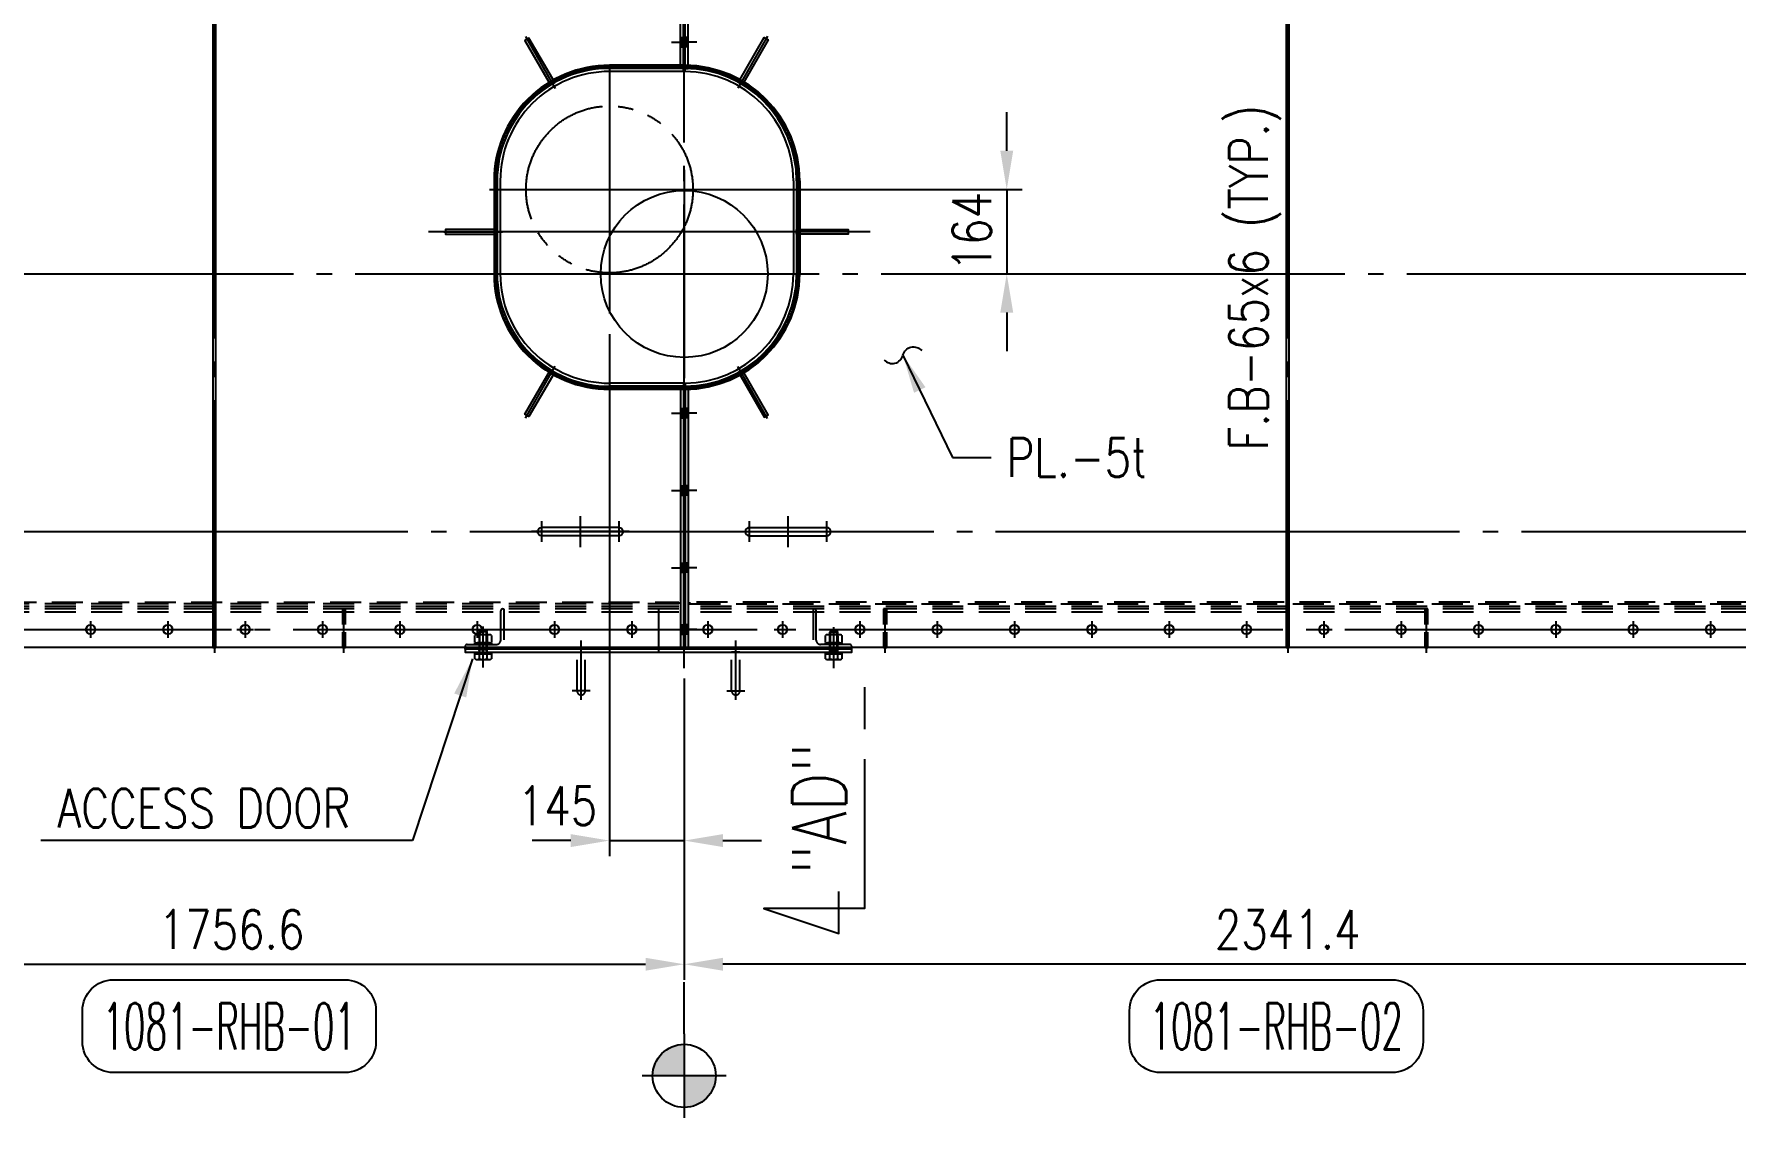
# Model space of a CAD drawing. Header units: millimetres. Extents: x 0 to 232280, y -26939 to 23794.
# Drawn here: x 7238 to 10540, y 12618 to 14722 of the extents above; entities that cross this region are included whole.
import ezdxf
from ezdxf.enums import TextEntityAlignment as Align

# ---------------------------------------------------------------- set-up
doc = ezdxf.new("R2010")
doc.units = ezdxf.units.MM
doc.header["$LTSCALE"] = 30
for name, pattern in [('JNK-CENTER', [34, 30, -1.5, 1, -1.5]), ('JNK-HIDDEN', [3, 2, -1]), ('JNK-PHANTOM', [15, 10, -1, 1, -1, 1, -1])]:
    doc.linetypes.add(name, pattern=pattern)
for name, color, linetype in [('CEN-R', 1, 'JNK-CENTER'), ('CON-C', 4, 'Continuous'), ('CON-G', 3, 'Continuous'), ('CON-W', 7, 'Continuous'), ('CON-Y', 2, 'Continuous'), ('conL-g', 3, 'Continuous'), ('Dim-W', 7, 'Continuous'), ('HID-Y', 2, 'JNK-HIDDEN'), ('MIS-B', 5, 'Continuous'), ('PHA-M', 6, 'JNK-PHANTOM'), ('RET PL', 2, 'Continuous'), ('STL-OBJT', 7, 'Continuous'), ('TXT-Y', 2, 'Continuous')]:
    doc.layers.add(name, color=color, linetype=linetype)
doc.styles.add('SIMPLEX', font='simplex.shx', dxfattribs={"width": 0.8})
doc.dimstyles.new('DIM30', dxfattribs={"dimscale": 30, "dimtxt": 2.5, "dimasz": 2.5, "dimexe": 1, "dimexo": 1, "dimgap": 1, "dimtad": 1, "dimdec": 0, "dimdsep": 46, "dimtxsty": 'SIMPLEX', "dimcen": 0, "dimclrd": 7, "dimclre": 7, "dimclrt": 2, "dimadec": 1, "dimazin": 2, "dimtfac": 1, "dimtdec": 0, "dimtix": 1, "dimtmove": 2, "dimatfit": 0, "dimfxl": 1, "dimtolj": 1, "dimtzin": 0, "dimarcsym": 0})
doc.dimstyles.new('DIM30_15', dxfattribs={"dimscale": 30, "dimtxt": 2.5, "dimasz": 2.5, "dimexe": 1, "dimexo": 1, "dimgap": 1, "dimtad": 1, "dimdec": 0, "dimlfac": 0.5, "dimdsep": 46, "dimtxsty": 'SIMPLEX', "dimcen": 0, "dimclrd": 7, "dimclre": 7, "dimclrt": 2, "dimadec": 1, "dimazin": 2, "dimtfac": 1, "dimtdec": 0, "dimtix": 1, "dimtmove": 2, "dimatfit": 0, "dimfxl": 1, "dimtolj": 1, "dimtzin": 0, "dimarcsym": 0})

# ---------------------------------------------------------------- blocks, each defined once
blk = doc.blocks.new('A$C041A5C56')
at = {"layer": 'CEN-R'}
for p, q in [((0, 201.9499999988111), (0, -201.9499999988111)), ((-201.9499999988111, 0), (201.9499999988111, 0))]:
    blk.add_line(p, q, dxfattribs=at)
at = {"layer": 'CON-Y'}
blk.add_circle((0, 0), 161.9499999988111, dxfattribs=at)
blk = doc.blocks.new('FS-MARK')
h = blk.add_hatch(color=256)
edge = h.paths.add_edge_path()
edge.add_arc((0, 0), 1.75, 90, 180)
edge.add_line((-1.75, 0), (0, 0))
edge.add_line((0, 0), (0, 1.75))
h = blk.add_hatch(color=256)
edge = h.paths.add_edge_path()
edge.add_line((0, 0), (0, -1.75))
edge.add_arc((0, 0), 1.75, 270, 360)
edge.add_line((1.75, 0), (0, 0))
for p, q in [((0, 2.333333333333333), (0, -2.333333333333333)), ((2.333333333333333, 0), (-2.333333333333333, 0))]:
    blk.add_line(p, q)
blk.add_circle((0, 0), 1.75)
at = {"layer": 'CON-Y', "style": 'SIMPLEX', "width": 0.8}
blk.add_attdef('F.S.', (3.194782608695653, 0.9982608695652175), '', height=2.5, dxfattribs=at)
blk = doc.blocks.new('*D63')
at = {"layer": 'DEFPOINTS', "color": 0, "transparency": 16777216}
for p in [(6742.587602786847, 13531.33221490869), (8499.187612311198, 13491.33221490664), (8499.187612311198, 12916.7621069505)]:
    blk.add_point(p, dxfattribs=at)
at = {"layer": 'Dim-W', "color": 7, "lineweight": -2, "transparency": 16777216}
for p, q in [((6742.587602786847, 13501.33221490869), (6742.587602786847, 12954.26210695256)), ((8499.187612311198, 13461.33221490664), (8499.187612311198, 12886.7621069505)), ((6817.587602786847, 12916.7621069505), (8424.187612311198, 12916.7621069505))]:
    blk.add_line(p, q, dxfattribs=at)
at = {"layer": 'Dim-W', "color": 7, "transparency": 16777216}
for points in [[(6817.587602786847, 12929.2621069505), (6817.587602786847, 12904.2621069505), (6742.587602786847, 12916.7621069505)], [(8424.187612311198, 12929.2621069505), (8424.187612311198, 12904.2621069505), (8499.187612311198, 12916.7621069505)]]:
    blk.add_solid(points, dxfattribs=at)
at = {"layer": 'Dim-W', "color": 2, "transparency": 16777216, "insert": (7620.887607549023, 12984.2621069505), "char_height": 75, "attachment_point": 5, "style": 'SIMPLEX'}
blk.add_mtext('\\A1;1756.6', dxfattribs=at)
blk = doc.blocks.new('A$C25D030D1')
at = {"layer": 'CEN-R'}
for p, q in [((-2.323370105821932e-15, 240.9107295981708), (-2.323370105821932e-15, -240.9107295981707)), ((-232.6463999986304, 3.080860289726765e-14), (232.6463999986304, 2.246655289475338e-15))]:
    blk.add_line(p, q, dxfattribs=at)
at = {"layer": 'PHA-M'}
blk.add_circle((0, 0), 161.9499999988111, dxfattribs=at)
blk = doc.blocks.new('DUCT-TAG')
at = {"layer": 'CON-G'}
blk.add_lwpolyline([(-9.490000000000007, -1), (-9.489999999999979, 1, -0.414213562373095), (-7.489999999999979, 3), (7.489999999999982, 3, -0.414213562373095), (9.489999999999982, 1), (9.489999999999982, -1, -0.414213562373095), (7.489999999999982, -3), (-7.490000000000007, -3, -0.4142135623730971)], format="xyb", close=True, dxfattribs=at)
at = {"layer": 'CON-G', "style": 'SIMPLEX', "width": 1.246304347826088}
blk.add_attdef('NAME', text='', height=3, dxfattribs=at).set_placement((-8.190000000000007, -1.5), (8.19000000000001, -1.5), align=Align.FIT)
at = {"layer": 'CON-Y', "style": 'SIMPLEX'}
blk.add_attdef('ELEVATION', text='', height=2, dxfattribs=at).set_placement((-1.243449787580175e-14, -6.02), align=Align.CENTER)
blk = doc.blocks.new('SECMARK2')
at = {"layer": 'CON-C'}
blk.add_line((0, 0), (-2.71666666666666, 0), dxfattribs=at)
blk.add_lwpolyline([(-4.666666666666639, 0), (-14.31666666666667, 0), (-14.31666666666667, 6.509999999999973), (-15.93333333333333, 1.643333333333345), (-13.2333333333333, 1.643333333333345)], dxfattribs=at)
at = {"layer": 'CON-C', "style": 'SIMPLEX', "width": 0.8}
blk.add_attdef('TAG', (-12.98, 1.180000000000057), '', height=3.5, dxfattribs=at)
blk = doc.blocks.new('A$C15BF69BD')
at = {"layer": 'CON-W'}
h = blk.add_hatch(dxfattribs=at)
h.set_pattern_fill('ANSI31', color=256, angle=-180, style=0)
h.set_pattern_definition([(314.9999999999999, (-3274.999999998492, 3993.751076035085), (-2.245064030267288, -2.245064030267288), [])])
h.paths.add_polyline_path([(-299.9999999999854, -78.00000000000364), (-299.9999999999854, -75.00000000000364), (-374.9999999999854, -75.00000000000364), (-374.9999999999854, -78.00000000000364)])
h = blk.add_hatch(dxfattribs=at)
h.set_pattern_fill('ANSI31', color=256, angle=-180, style=0)
h.set_pattern_definition([(225, (3274.999999998519, 3993.751076035085), (2.245064030267287, -2.245064030267289), [])])
h.paths.add_polyline_path([(300.0000000000146, -78.00000000000364), (300.0000000000146, -75.00000000000364), (375.0000000000146, -75.00000000000364), (375.0000000000146, -78.00000000000364)])
at = {"layer": 'CEN-R'}
for p, q in [((0, 0), (0, -83.99999999997453)), ((-340.0000000000073, -113.6279968231647), (-340.0000000000073, -34.13445910210066)), ((-149.9999999999854, -176.4605144821435), (-149.9999999999854, -61.01078097748177)), ((150.0000000000455, -176.4605144821435), (150.0000000000455, -61.01078097748177)), ((340.0000591715689, -115.1179328649487), (340.0000591715689, -35.62439514388461)), ((-132.5394855178165, -158.9999999999745), (-167.4605144821544, -158.9999999999745)), ((132.5394855178765, -158.9999999999745), (167.4605144822144, -158.9999999999745))]:
    blk.add_line(p, q, dxfattribs=at)
at = {"layer": 'CON-G', "color": 7}
for points in [[(-348.0000000002765, -81.77128129208722), (-346.4000000002779, -78.99999999997453), (-346.4000000002779, -41.99999999967258)], [(-332.0000000002765, -81.77128129208722), (-333.6000000002787, -78.99999999997453), (-333.6000000002787, -41.99999999967258)], [(332.0000591712924, -83.26121733387117), (333.6000591712982, -80.48993604175848), (333.6000591712982, -43.48993604145653)], [(348.0000591712924, -83.26121733387117), (346.4000591712938, -80.48993604175848), (346.4000591712938, -43.48993604145653)]]:
    blk.add_lwpolyline(points, dxfattribs=at)
at = {"layer": 'CON-W'}
for p, q in [((-374.9999999999854, -78.00000000000364), (-374.9999999999854, -75.00000000000364)), ((-299.9999999999854, -78.00000000000364), (-299.9999999999854, -75.00000000000364)), ((300.0000000000146, -78.00000000000364), (300.0000000000146, -75.00000000000364)), ((375.0000000000146, -78.00000000000364), (375.0000000000146, -75.00000000000364))]:
    blk.add_line(p, q, dxfattribs=at)
at = {"layer": 'CON-Y'}
blk.add_lwpolyline([(375.0000000000146, -77.99999999997453), (-374.9999999999854, -77.99999999997453), (-374.9999999999854, -83.99999999997453), (375.0000000000146, -83.99999999997453)], close=True, dxfattribs=at)
at = {"layer": 'HID-Y'}
for p, q in [((-328.092475674006, -50.00000000000364), (-351.907524305323, -50)), ((-328.092475674006, -66.00000000000364), (-351.907524305323, -66.00000000000364)), ((-348.0000000002765, -43.59999999967476), (-332.0000000002765, -43.59999999967476)), ((-347.9999999997381, -51.48993604176576), (-347.9999999997381, -64.51006395742661)), ((-331.9999999997344, -51.48993604237694), (-331.9999999997344, -64.51006395641525)), ((351.9075243260304, -50.00000000000364), (328.0924756947206, -50)), ((351.9075243260304, -66.00000000000364), (328.0924756947206, -66.00000000000364)), ((332.0000591712924, -45.08993604145871), (348.0000591712924, -45.08993604145871)), ((332.0000591718381, -52.97987208354971), (332.0000591718381, -65.99999999921056)), ((348.0000591718381, -52.97987208416089), (348.0000591718381, -65.9999999981992)), ((-351.9075243260086, -98.19999999997526), (-328.0924756946915, -98.1999999999789)), ((-348.0000000002765, -78.99999999997453), (-332.0000000002765, -78.99999999997453)), ((-157.9999999999854, -158.9999999999745), (-157.9999999999854, -83.99999999997453)), ((-157.9999999999854, -83.99999999997453), (-141.9999999999854, -83.99999999997453)), ((-158.0000000000164, -83.99999999997453), (-142.0000000000164, -83.99999999997453)), ((-141.9999999999854, -158.9999999999745), (-141.9999999999854, -83.99999999997453)), ((142.0000000000455, -158.9999999999745), (142.0000000000455, -83.99999999997453)), ((158.0000000000455, -83.99999999997453), (142.0000000000455, -83.99999999997453)), ((158.0000000000146, -83.99999999997453), (142.0000000000146, -83.99999999997453)), ((158.0000000000455, -158.9999999999745), (158.0000000000455, -83.99999999997453)), ((328.0924756740351, -98.19999999997526), (351.9075243053485, -98.1999999999789)), ((332.0000591712924, -80.48993604175848), (348.0000591712924, -80.48993604175848))]:
    blk.add_line(p, q, dxfattribs=at)
for points in [[(-300.0000000000146, -75.00000000000364), (-375.0000000000146, -75.00000000000364), (-375.0000000000146, -73.00000000000364, -0.4142135623730952), (-371.0000000000146, -69.00000000000364), (-314.5000000000146, -69.00000000000364, 0.4142135623730949), (-306.0000000000146, -60.50000000000364), (-306.0000000000146, -4.000000000003638, -0.4142135623730952), (-302.0000000000146, -3.637978807091713e-12), (-300.0000000000146, -3.637978807091713e-12)], [(300.0000000000146, -75.00000000000364), (375.0000000000146, -75.00000000000364), (375.0000000000146, -73.00000000000364, 0.4142135623730952), (371.0000000000146, -69.00000000000364), (314.5000000000146, -69.00000000000364, -0.4142135623730949), (306.0000000000146, -60.50000000000364), (306.0000000000146, -4.000000000003638, 0.4142135623730952), (302.0000000000146, -3.637978807091713e-12), (300.0000000000146, -3.637978807091713e-12)], [(-355.9999999990032, -51.48993604180941, -0.3726589126610547), (-348.0000000000728, -51.48993604215502, -0.1862420052812082), (-331.9999999996653, -51.48993604226052, -0.3726589126610371), (-324.0000000004729, -51.48993604180941), (-323.9999999998327, -64.51006395776858, -0.3726589126610372), (-331.9999999996653, -64.51006395773948, -0.1862420052812082), (-348.0000000000728, -64.51006395784862, -0.3726589126610547), (-355.9999999990032, -64.51006395819059)], [(324.0000000010405, -51.48993604180941, -0.3726589126610547), (331.9999999999709, -51.48993604215502, -0.1862420052812082), (348.0000000003783, -51.48993604226052, -0.3726589126610371), (355.9999999995707, -51.48993604180941), (356.000000000211, -64.51006395776858, -0.3726589126610372), (348.0000000003783, -64.51006395773948, -0.1862420052812082), (331.9999999999709, -64.51006395784862, -0.3726589126610547), (324.0000000010405, -64.51006395819059)], [(-324.0000000010114, -96.71006395816585, -0.3726589126610514), (-331.9999999999418, -96.71006395782388, -0.1862420052812087), (-348.0000000003492, -96.71006395771474, -0.3726589126610514), (-355.9999999995416, -96.71006395816585), (-356.0000000002765, -86.99999999997453), (-324.0000000002765, -86.99999999997453)], [(355.999999999025, -96.71006395816585, -0.3726589126610514), (348.0000000000982, -96.71006395782388, -0.1862420052812087), (331.9999999996944, -96.71006395771474, -0.3726589126610514), (324.0000000004948, -96.71006395816585), (323.9999999997599, -86.99999999997453), (355.9999999997599, -86.99999999997453)]]:
    blk.add_lwpolyline(points, format="xyb", close=True, dxfattribs=at)
for points in [[(-356.0000000002765, -65.99999999969805), (-324.0000000002765, -65.99999999969805), (-324.0000000002765, -68.99999999969805), (-356.0000000002765, -68.99999999969805)], [(323.9999999997599, -65.99999999969805), (355.9999999997599, -65.99999999969805), (355.9999999997599, -68.99999999969805), (323.9999999997599, -68.99999999969805)], [(-356.0000000002765, -83.99999999967258), (-324.0000000002765, -83.99999999967258), (-324.0000000002765, -86.99999999967258), (-356.0000000002765, -86.99999999967258)], [(323.9999999997599, -83.99999999967258), (355.9999999997599, -83.99999999967258), (355.9999999997599, -86.99999999967258), (323.9999999997599, -86.99999999967258)]]:
    blk.add_lwpolyline(points, close=True, dxfattribs=at)
for points in [[(-332.0000000002765, -96.7100639582095), (-332.0000000002765, -43.59999999967476), (-333.6000000002787, -41.99999999967258), (-346.4000000002779, -41.99999999967258), (-348.0000000002765, -43.59999999967476), (-348.0000000002765, -96.7100639582095)], [(348.0000591712924, -98.19999999999345), (348.0000591712924, -45.08993604145871), (346.4000591712938, -43.48993604145653), (333.6000591712982, -43.48993604145653), (332.0000591712924, -45.08993604145871), (332.0000591712924, -98.19999999999345)]]:
    blk.add_lwpolyline(points, dxfattribs=at)
for centre in [(-149.9999999999854, -158.9999999999745), (150.0000000000455, -158.9999999999745)]:
    blk.add_arc(centre, 8, 180, 0, dxfattribs=at)
blk = doc.blocks.new('A$C0E622BE6')
at = {"layer": 'CEN-R'}
blk.add_line((2.328306436538696e-10, 13.9743177308701), (-3.492459654808044e-10, -17.5342268741224), dxfattribs=at)
at = {"layer": 'HID-Y'}
for p, q in [((-8.999999999883585, -3.000000001222361), (-9.000000000116415, -8.999999999941792)), ((9, -3.000000001164153), (9, -9))]:
    blk.add_line(p, q, dxfattribs=at)
blk = doc.blocks.new('A$C114C44F1')
at = {"layer": 'CEN-R'}
for p, q in [((-20.00000000005821, 74.99999999999272), (19.99999999994179, 75.00000000002183)), ((-8.731149137020111e-11, 94.99999999999272), (8.731149137020111e-11, -95.00000000000728)), ((-30, -2.182787284255028e-11), (30, 2.182787284255028e-11)), ((-19.99999999994179, -75.00000000000728), (20.00000000005821, -74.99999999997817))]:
    blk.add_line(p, q, dxfattribs=at)
at = {"layer": 'CON-G'}
for p, q in [((-8.000000000058208, 74.99999999999272), (-7.999999999941792, -75.00000000000728)), ((7.999999999941792, 75.00000000000728), (8.000000000058208, -74.99999999999272))]:
    blk.add_line(p, q, dxfattribs=at)
for centre, start, end in [((-5.820766091346741e-11, 74.99999999999272), 0, 180), ((5.820766091346741e-11, -75.00000000000728), 180, 0)]:
    blk.add_arc(centre, 8, start, end, dxfattribs=at)
blk = doc.blocks.new('*D103')
at = {"layer": 'DEFPOINTS', "color": 0, "transparency": 16777216}
for p in [(8556.137612309729, 14420.33221220395), (9119.661193435253, 14256.33221220117), (9124.86126816267, 14256.33221220117)]:
    blk.add_point(p, dxfattribs=at)
at = {"layer": 'Dim-W', "color": 7, "lineweight": -2, "transparency": 16777216}
for p, q in [((9124.86126816267, 14495.33221220395), (9124.86126816267, 14570.33221220395)), ((8586.137612309729, 14420.33221220395), (9154.86126816267, 14420.33221220395)), ((9124.86126816267, 14420.33221220395), (9124.86126816267, 14256.33221220117)), ((9149.661193435253, 14256.33221220117), (9154.86126816267, 14256.33221220117)), ((9124.86126816267, 14181.33221220117), (9124.86126816267, 14106.33221220117))]:
    blk.add_line(p, q, dxfattribs=at)
at = {"layer": 'Dim-W', "color": 7, "transparency": 16777216}
for points in [[(9112.36126816267, 14495.33221220395), (9137.36126816267, 14495.33221220395), (9124.86126816267, 14420.33221220395)], [(9112.36126816267, 14181.33221220117), (9137.36126816267, 14181.33221220117), (9124.86126816267, 14256.33221220117)]]:
    blk.add_solid(points, dxfattribs=at)
at = {"layer": 'Dim-W', "color": 2, "transparency": 16777216, "insert": (9057.361268162666, 14338.33221220256), "char_height": 75, "attachment_point": 5, "rotation": 90, "style": 'SIMPLEX'}
blk.add_mtext('\\A1;164', dxfattribs=at)
blk = doc.blocks.new('*D104')
at = {"layer": 'DEFPOINTS', "color": 0, "transparency": 16777216}
for p in [(8354.187612310918, 14169.38353553919), (8499.187612311198, 13501.33221490696), (8499.187612311198, 13156.76210682126)]:
    blk.add_point(p, dxfattribs=at)
at = {"layer": 'Dim-W', "color": 7, "lineweight": -2, "transparency": 16777216}
for p, q in [((8354.187612310918, 14139.38353553919), (8354.187612310918, 13126.76210682126)), ((8499.187612311198, 13471.33221490696), (8499.187612311198, 13126.76210682126)), ((8279.187612310918, 13156.76210682126), (8204.187612310918, 13156.76210682126)), ((8354.187612310918, 13156.76210682126), (8499.187612311198, 13156.76210682126)), ((8574.187612311198, 13156.76210682126), (8649.187612311198, 13156.76210682126))]:
    blk.add_line(p, q, dxfattribs=at)
at = {"layer": 'Dim-W', "color": 7, "transparency": 16777216}
for points in [[(8279.187612310918, 13169.26210682126), (8279.187612310918, 13144.26210682126), (8354.187612310918, 13156.76210682126)], [(8574.187612311198, 13169.26210682126), (8574.187612311198, 13144.26210682126), (8499.187612311198, 13156.76210682126)]]:
    blk.add_solid(points, dxfattribs=at)
at = {"layer": 'Dim-W', "color": 2, "transparency": 16777216, "insert": (8253.314235434227, 13224.26210682126), "char_height": 75, "attachment_point": 5, "style": 'SIMPLEX'}
blk.add_mtext('\\A1;145', dxfattribs=at)
blk = doc.blocks.new('*D106')
at = {"layer": 'DEFPOINTS', "color": 0, "transparency": 16777216}
for p in [(10840.58760278661, 13531.33221769063), (8499.187612312802, 13491.33221490719), (8499.187612312802, 12916.7621069509)]:
    blk.add_point(p, dxfattribs=at)
at = {"layer": 'Dim-W', "color": 7, "lineweight": -2, "transparency": 16777216}
for p, q in [((10840.58760278661, 13501.33221769063), (10840.58760278661, 12886.7621069509)), ((8499.187612312802, 13461.33221490719), (8499.187612312802, 12886.7621069509)), ((10765.58760278661, 12916.7621069509), (8574.187612312802, 12916.7621069509))]:
    blk.add_line(p, q, dxfattribs=at)
at = {"layer": 'Dim-W', "color": 7, "transparency": 16777216}
for points in [[(8574.187612312802, 12929.2621069509), (8574.187612312802, 12904.2621069509), (8499.187612312802, 12916.7621069509)], [(10765.58760278661, 12929.2621069509), (10765.58760278661, 12904.2621069509), (10840.58760278661, 12916.7621069509)]]:
    blk.add_solid(points, dxfattribs=at)
at = {"layer": 'Dim-W', "color": 2, "transparency": 16777216, "insert": (9669.887607549708, 12984.2621069509), "char_height": 75, "attachment_point": 5, "style": 'SIMPLEX'}
blk.add_mtext('\\A1;2341.4', dxfattribs=at)
blk = doc.blocks.new('A$C2FEE125F')
at = {"layer": 'CEN-R'}
for p, q in [((-16.02568226856238, 0), (16.02568226856238, 0)), ((0, 16.02568226856238), (0, -16.02568226856238))]:
    blk.add_line(p, q, dxfattribs=at)
at = {"layer": 'conL-g'}
blk.add_circle((0, 0), 9, dxfattribs=at)

msp = doc.modelspace()

# ---------------------------------------------------------------- linework, layer by layer
at = {"layer": 'CEN-R'}
for p, q in [((8499.187612311198, 13491.33221490664), (8499.18761231111, 15061.3322094947)), ((8499.187612311198, 13491.33221490886), (8499.18761231111, 15061.33220949679)), ((8499.187612310281, 13491.33221490891), (8499.187612310194, 15061.33220949697)), ((7587.687602786875, 15031.33220821971), (7587.687602786787, 13521.33221498475)), ((9669.887607548868, 15031.33220815288), (9669.88760754878, 13521.33221491793)), ((8191.102766392727, 14716.90311968504), (8249.100682857057, 14616.44778163568)), ((8661.018990064695, 14717.63238073175), (8603.021073600365, 14617.17704268239)), ((8133.237612312107, 14437.33221220226), (8133.237612312107, 14256.33221220118)), ((8720.137612309823, 14437.33221220321), (8720.137612309823, 14256.33221220117)), ((8859.969006649202, 14338.33221220277), (8002.753082132964, 14338.33221220306)), ((8033.029925453717, 14338.33221220389), (8145.020689731879, 14338.33221220293)), ((8034.529925454721, 14338.33221220389), (8146.520689732883, 14338.33221220293)), ((8818.84529916721, 14338.33221220253), (8706.854534889517, 14338.33221220256)), ((5820.973682812237, 14256.33221220289), (15940.12192193983, 14256.33221220281)), ((8191.102766392727, 13976.76130471703), (8249.100682857057, 14077.21664276639)), ((8661.018990064695, 13976.03204367032), (8603.021073600365, 14076.48738171968)), ((8497.68761231178, 14035.38207137476), (8354.187612312657, 14035.38207137476)), ((7063.209624477186, 13756.33220826654), (14647.70186770759, 13756.33220826654)), ((7839.037593261513, 13521.33221626443), (7839.037593261513, 13606.33221626443)), ((8889.037593261513, 13521.33221626443), (8889.037593261513, 13606.33221626443)), ((9939.037593261513, 13521.33221626443), (9939.037593261513, 13606.33221626443)), ((6720.613285054813, 13566.33221220262), (14960.56192051868, 13566.33220949655))]:
    msp.add_line(p, q, dxfattribs=at)
msp.add_lwpolyline([(8500.68761231109, 14658.28221220276), (8354.187612310918, 14658.28221220276)], dxfattribs=at)
for centre, radius, start, end in [((8354.187612310918, 14437.33221220395), 220.9499999988111, 90, 180.0000000004476), ((8499.187612310234, 14437.33221220317), 220.9499999995933, 0, 89.60566942970556), ((8354.187612312657, 14256.33221220208), 220.9499999988111, 179.9999999995831, 270), ((8499.187612310237, 14256.33221220286), 220.9499999995933, 270.394330570086, 0)]:
    msp.add_arc(centre, radius, start, end, dxfattribs=at)
at = {"layer": 'CON-G'}
for p, q in [((8491.687612311158, 14655.27724016565), (8491.687612311984, 15021.33220679112)), ((8497.687612311154, 14649.27690428066), (8497.687612311984, 15021.33220679112)), ((8500.68761231111, 14649.27690428066), (8500.687612310281, 15021.33220679112)), ((8506.687612311107, 14655.27724016565), (8506.687612310281, 15021.33220679112)), ((8500.687612311096, 14655.27724016565), (8506.687612311107, 14655.27724016565)), ((8130.237612312107, 14437.33221220226), (8130.237612312107, 14256.33221220118)), ((8136.237612312107, 14437.33221220226), (8136.237612312107, 14256.33221220118)), ((8142.237612312107, 14437.33221220226), (8142.237612312107, 14256.33221220118)), ((8711.137612309823, 14437.33221220321), (8711.137612309827, 14256.33221220117)), ((8717.137612309823, 14437.33221220321), (8717.137612309823, 14256.33221220117)), ((8723.137612309823, 14437.33221220321), (8723.137612309823, 14256.33221220117)), ((8497.687612311798, 14044.38221220327), (8354.187612312657, 14044.38221220327)), ((8497.68761231178, 14038.38207137476), (8354.187612312657, 14038.38207137476)), ((8497.68761231178, 14032.38207137476), (8354.187612312657, 14032.38207137476)), ((8491.687612311158, 14038.38718423811), (8491.68761232523, 13531.33221754046)), ((8497.687612311154, 14044.3875201231), (8497.68761232523, 13531.33221754046)), ((8500.68761231111, 14044.3875201231), (8500.687612323527, 13531.33221754046)), ((8500.687612311096, 14038.38718423811), (8506.687612311107, 14038.38718423811)), ((8506.687612311107, 14038.38718423811), (8506.687612323527, 13531.33221754046)), ((8497.687612326958, 13531.33221745909), (6742.587602802607, 13531.33221490869)), ((8497.687612312035, 13531.33221754193), (8500.687612311118, 13531.33221746113)), ((10840.58760278662, 13531.33221769063), (8500.687612312551, 13531.33221754002))]:
    msp.add_line(p, q, dxfattribs=at)
for points in [[(7584.687602786787, 13531.33221498475), (7590.687602786787, 13531.33221498475), (7590.687602786875, 15021.33220821971), (7584.687602786875, 15021.33220821971)], [(9666.88760754878, 13531.33221491793), (9672.88760754878, 13531.33221491793), (9672.887607548868, 15021.33220815288), (9666.887607548868, 15021.33220815288)], [(8247.856258463995, 14627.60318791067), (8197.856258463933, 14714.2057282891), (8190.062029829878, 14709.7057282891), (8240.062029829915, 14623.10318791067)], [(8604.26549799343, 14628.33244895738), (8654.265497993489, 14714.9349893358), (8662.059726627544, 14710.4349893358), (8612.059726627507, 14623.83244895738)], [(8136.237612312107, 14342.83221220389), (8036.237612312107, 14342.83221220383), (8036.237612312107, 14333.83221220383), (8136.237612312107, 14333.83221220389)], [(8717.137612309823, 14342.83221220253), (8817.137612309823, 14342.83221220247), (8817.137612309823, 14333.83221220247), (8717.137612309823, 14333.83221220253)], [(8247.856258463995, 14066.06123649139), (8197.856258463933, 13979.45869611297), (8190.062029829878, 13983.95869611297), (8240.062029829915, 14070.56123649139)], [(8604.26549799343, 14065.33197544469), (8654.265497993489, 13978.72943506626), (8662.059726627544, 13983.22943506626), (8612.059726627507, 14069.83197544469)]]:
    msp.add_lwpolyline(points, close=True, dxfattribs=at)
for points in [[(8497.687612310838, 14661.28221220276), (8354.187612310918, 14661.28221220276)], [(8497.687612310838, 14655.28221220276), (8354.187612310918, 14655.28221220276)], [(8497.68761231083, 14649.28207137426), (8354.187612310918, 14649.28207137426)]]:
    msp.add_lwpolyline(points, dxfattribs=at)
for centre, radius, start, end in [((8354.187612310918, 14437.33221220395), 223.9499999988111, 90, 180.0000000004476), ((8499.187612310234, 14437.33221220317), 223.9499999995933, 0, 89.60566942970556), ((8354.187612310918, 14437.33221220395), 217.9499999988111, 90, 180.0000000004476), ((8354.187612310918, 14437.33221220395), 211.9499999988111, 90, 180.0000000004578), ((8499.187612310234, 14437.33221220317), 211.9499999995933, 0, 89.602026658174), ((8499.187612310234, 14437.33221220317), 217.9499999995933, 0, 89.60566942970556), ((8354.187612312657, 14256.33221220208), 223.9499999988111, 179.9999999995831, 270), ((8354.187612312657, 14256.33221220208), 217.9499999988111, 179.9999999995831, 270), ((8354.187612312657, 14256.33221220208), 211.9499999988111, 179.9999999995831, 270), ((8499.187612310237, 14256.33221220286), 211.9499999995933, 270.4054936858607, 0), ((8499.187612310237, 14256.33221220286), 217.9499999995933, 270.394330570086, 0), ((8499.187612310237, 14256.33221220286), 223.9499999995933, 270.394330570086, 0)]:
    msp.add_arc(centre, radius, start, end, dxfattribs=at)
at = {"layer": 'CON-W'}
for p, q in [((9019.350637419295, 13900.09878746985), (9094.350637419295, 13900.09878746985)), ((7971.80209150201, 13156.76210682264), (7250.802941151345, 13156.76210682227))]:
    msp.add_line(p, q, dxfattribs=at)
msp.add_lwpolyline([(8887.052809132962, 14089.85803174686, 0.6096663200033932), (8923.492564097192, 14098.71208495143, -0.6096663200045628), (8959.932319061336, 14107.5661381559)], format="xyb", dxfattribs=at)
at = {"layer": 'Dim-W'}
for p, q in [((8499.18761231146, 12781.76210695051), (8499.18761231146, 12881.76210695051)), ((8499.187612312115, 12781.76210695052), (8499.187612312115, 12881.76210695052))]:
    msp.add_line(p, q, dxfattribs=at)
for points in [[(8491.687611394467, 14715.33221288775), (8491.68761217234, 14697.33221559394), (8506.68761217298, 14715.33221559382), (8506.687612448975, 14697.33221559394)], [(8491.68761139414, 13977.3322088025), (8491.687612172012, 13995.33220609631), (8506.687612172653, 13977.33220609643), (8506.687612448644, 13995.33220609631)], [(8491.68761139414, 13827.3322088025), (8491.687612172012, 13845.33220609631), (8506.687612172653, 13827.33220609643), (8506.687612448644, 13845.33220609631)], [(8491.687610616209, 13677.33221150858), (8491.687611394082, 13695.33220880239), (8506.687611394722, 13677.3322088025), (8506.687611670714, 13695.33220880239)], [(8491.687611295616, 13557.33221150858), (8491.687612073489, 13575.33220880239), (8506.687612074129, 13557.3322088025), (8506.687612350124, 13575.33220880239)], [(8491.687610477835, 13557.33221321895), (8491.687611255707, 13575.33221051276), (8506.687611256348, 13557.33221051288), (8506.687611532343, 13575.33221051276)]]:
    msp.add_solid(points, dxfattribs=at)
at = {"layer": 'HID-Y'}
for p, q in [((8488.687612311212, 13606.33221204704), (6742.587602786847, 13606.33221220262)), ((8488.687612311198, 13611.33221204703), (6777.587602786847, 13611.33221220262)), ((10840.58760278662, 13611.33221269749), (8509.687612311183, 13611.33221204703)), ((10840.58760278662, 13606.33221269744), (8509.687612311183, 13606.33221204704)), ((8488.687612311212, 13600.33221475311), (6742.587602786847, 13600.33221490869)), ((10840.58760278662, 13600.33222069713), (8509.687612311183, 13600.33221475311))]:
    msp.add_line(p, q, dxfattribs=at)
at = {"layer": 'HID-Y', "ltscale": 0.5}
for points in [[(7836.037593261513, 13531.33221626443), (7842.037593261513, 13531.33221626443), (7842.037593261513, 13606.33221626443), (7836.037593261513, 13606.33221626443)], [(8886.037593261513, 13531.33221626443), (8892.037593261513, 13531.33221626443), (8892.037593261513, 13606.33221626443), (8886.037593261513, 13606.33221626443)], [(9936.037593261513, 13531.33221626443), (9942.037593261513, 13531.33221626443), (9942.037593261513, 13606.33221626443), (9936.037593261513, 13606.33221626443)]]:
    msp.add_lwpolyline(points, close=True, dxfattribs=at)
at = {"layer": 'RET PL', "color": 6, "linetype": 'JNK-HIDDEN'}
for points in [[(8488.687612311183, 13616.33221505427), (6822.587602786622, 13616.33221505633), (6822.587602786622, 13619.33221505633), (8488.687612311212, 13619.33221505427)], [(8509.687612311045, 13616.33221505427), (10833.08760278669, 13616.33221505614), (10833.08760278669, 13619.33221505614), (8509.687612311016, 13619.33221505427)]]:
    msp.add_lwpolyline(points, close=True, dxfattribs=at)

# ---------------------------------------------------------------- block references
at = {"layer": 'CON-G', "xscale": -1, "rotation": 270}
msp.add_blockref('A$C114C44F1', (8297.687612311194, 13756.33221219919), dxfattribs=at)
at = {"layer": 'CON-G', "rotation": 90}
msp.add_blockref('A$C114C44F1', (8700.687612311027, 13756.33221219919), dxfattribs=at)
at = {"layer": 'CON-G'}
for p in [(7347.587602786585, 13566.33220999763), (7497.587602786585, 13566.33221021595), (7647.587602786585, 13566.33221043428), (7797.587602786585, 13566.3322106526), (7947.587602786585, 13566.33221087092), (8097.587602786585, 13566.33221108924), (8247.587602786585, 13566.33221130757), (8397.587602786585, 13566.33221163894), (8544.887607548866, 13566.33220626384), (8689.887607548866, 13566.33220626548), (8839.887607548866, 13566.33220648381), (8989.887607548866, 13566.33220670213), (9139.887607548866, 13566.33220692045), (9289.887607548866, 13566.33220713878), (9439.887607548866, 13566.3322073571), (9589.887607548866, 13566.33220757542), (9739.887607548866, 13566.33220779374), (9889.887607548866, 13566.33220801207), (10039.88760754887, 13566.33220689247), (10189.88760754887, 13566.33220711079), (10339.88760754887, 13566.33220732912), (10489.88760754887, 13566.33220754744)]:
    msp.add_blockref('A$C2FEE125F', p, dxfattribs=at)
at = {"layer": 'CON-W'}
msp.add_blockref('A$C15BF69BD', (8449.187612338832, 13606.33221208082), dxfattribs=at)
ref = msp.add_blockref('SECMARK2', (8848.676200559163, 13454.73331679257), dxfattribs=dict(at, xscale=30, yscale=30, zscale=30, rotation=90))
ref.add_attrib('TAG', '"AD"', (8813.276200559154, 13090.95384240563), dxfattribs={"layer": 'CON-C', "height": 105, "rotation": 90, "style": 'SIMPLEX', "width": 0.8000000000000002})
ref = msp.add_blockref('DUCT-TAG', (7616.479967116073, 12796.50324978427), dxfattribs=dict(at, xscale=30, yscale=30, zscale=30))
ref.add_attrib('NAME', '1081-RHB-01', dxfattribs={"layer": 'CON-G', "height": 90, "style": 'SIMPLEX', "width": 0.5383098591549391}).set_placement((7370.779967116076, 12751.50324978427), (7862.179967116084, 12751.50324978427), align=Align.FIT)
ref = msp.add_blockref('DUCT-TAG', (9647.786471107554, 12796.50324978259), dxfattribs=dict(at, xscale=30, yscale=30, zscale=30))
ref.add_attrib('NAME', '1081-RHB-02', dxfattribs={"layer": 'CON-G', "height": 90, "style": 'SIMPLEX', "width": 0.5164864864864939}).set_placement((9402.08647110756, 12751.50324978259), (9893.486471107566, 12751.50324978259), align=Align.FIT)
at = {"layer": 'Dim-W', "xscale": 35, "yscale": 35, "zscale": 35}
msp.add_blockref('FS-MARK', (8499.187612311722, 12700.09544028382), dxfattribs=at)
at = {"layer": 'MIS-B'}
for name, p in [('A$C25D030D1', (8354.187612310918, 14420.33221220395)), ('A$C041A5C56', (8499.18761231102, 14256.33221220286))]:
    msp.add_blockref(name, p, dxfattribs=at)
at = {"layer": 'STL-OBJT', "xscale": -1}
for p, rotation in [((8488.687610615314, 14706.33221018179), 90), ((8488.687611393245, 14706.33221288786), 90), ((8509.687610618013, 13986.33221150846), 270), ((8509.687611395944, 13986.33220880239), 270), ((8509.687610618013, 13836.33221150846), 270), ((8509.687611395944, 13836.33220880239), 270), ((8509.687609840083, 13686.33221421454), 270), ((8509.687610618013, 13686.33221150846), 270), ((8488.68761125335, 13566.3322105126), 90), ((8488.68761203128, 13566.33221321867), 90), ((8509.68761051949, 13566.33221421454), 270), ((8509.68761129742, 13566.33221150846), 270)]:
    msp.add_blockref('A$C0E622BE6', p, dxfattribs=dict(at, rotation=rotation))
at = {"layer": 'STL-OBJT'}
for p, rotation in [((8509.68761061834, 14706.33221018179), 270), ((8509.687611396272, 14706.33221288786), 270), ((8488.687610614987, 13986.33221150846), 90), ((8488.687611392917, 13986.33220880239), 90), ((8488.687610614987, 13836.33221150846), 90), ((8488.687611392917, 13836.33220880239), 90), ((8488.687609837056, 13686.33221421454), 90), ((8488.687610614987, 13686.33221150846), 90), ((8488.687610516463, 13566.33221421454), 90), ((8488.687611294394, 13566.33221150846), 90), ((8509.687611256377, 13566.3322105126), 270), ((8509.687612034308, 13566.33221321867), 270)]:
    msp.add_blockref('A$C0E622BE6', p, dxfattribs=dict(at, rotation=rotation))

# ---------------------------------------------------------------- texts
at = {"layer": 'TXT-Y', "color": 2, "style": 'SIMPLEX', "width": 0.8}
msp.add_text('F.B-65x6 (TYP.)', height=75, rotation=90, dxfattribs=at).set_placement((9631.447091993723, 13913.6327735255))
at = {"layer": 'TXT-Y', "style": 'SIMPLEX', "width": 0.8}
for s, p in [('PL.-5t', (9124.350637419295, 13862.59878746985)), (' ACCESS DOOR', (7241.983826490246, 13182.07743571753))]:
    msp.add_text(s, height=75, dxfattribs=at).set_placement(p)

# ---------------------------------------------------------------- dimensions: what is measured, and where the dimension line sits
at = {"layer": 'Dim-W'}
dim = msp.add_linear_dim(base=(9124.86126816267, 14256.33221220117), p1=(8556.137612309729, 14420.33221220395), p2=(9119.661193435253, 14256.33221220117), angle=90, dimstyle='DIM30', dxfattribs=at)
dim.commit()
dim.dimension.update_dxf_attribs({"geometry": '*D103', "text_midpoint": (9057.361268162666, 14338.33221220256)})
dim = msp.add_linear_dim(base=(8499.187612311198, 13156.76210682126), p1=(8354.187612310918, 14169.38353553919), p2=(8499.187612311198, 13501.33221490696), dimstyle='DIM30', dxfattribs=at)
dim.commit()
dim.dimension.update_dxf_attribs({"geometry": '*D104', "text_midpoint": (8253.314235434227, 13224.26210682126), "dimtype": 160})
dim = msp.add_linear_dim(base=(8499.187612311198, 12916.7621069505), p1=(6742.587602786847, 13531.33221490869), p2=(8499.187612311198, 13491.33221490664), dimstyle='DIM30', override={"dimdec": 1}, dxfattribs=at)
dim.commit()
dim.dimension.update_dxf_attribs({"geometry": '*D63', "text_midpoint": (7620.887607549023, 12984.2621069505)})
dim = msp.add_linear_dim(base=(8499.187612312802, 12916.7621069509), p1=(10840.58760278661, 13531.33221769063), p2=(8499.187612312802, 13491.33221490719), angle=180, dimstyle='DIM30', override={"dimdec": 1}, dxfattribs=at)
dim.commit()
dim.dimension.update_dxf_attribs({"geometry": '*D106', "text_midpoint": (9669.887607549708, 12984.2621069509)})

# ---------------------------------------------------------------- leaders
at = {"layer": 'CON-W'}
for points, dimstyle in [([(8923.492564097192, 14098.71208495143), (9019.350637419295, 13900.09878746985)], 'DIM30'), ([(8088.18761233929, 13509.62214812266), (7971.80209150201, 13156.76210682264)], 'DIM30_15')]:
    msp.add_leader(points, dimstyle=dimstyle, dxfattribs=at)

doc.saveas('drawing.dxf')
